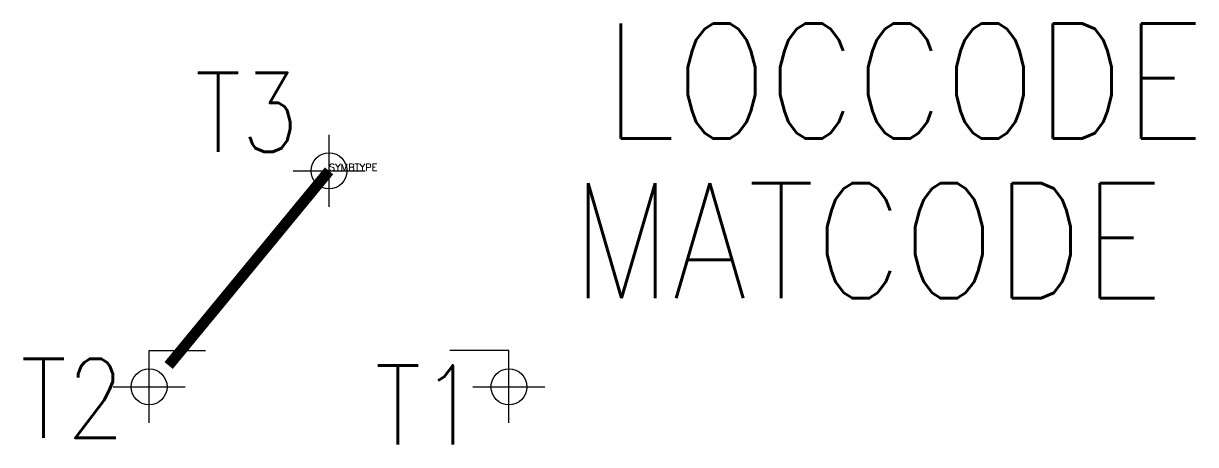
# Model space of a CAD drawing. Extents: x 186.5 to 219.1, y 175.4 to 187.1.
import ezdxf
from ezdxf.enums import TextEntityAlignment as Align

# ---------------------------------------------------------------- set-up
doc = ezdxf.new("R2010")
doc.units = 0
doc.header["$LTSCALE"] = 6
doc.header["$MEASUREMENT"] = 0
doc.header["$PDMODE"] = 34
doc.layers.get('0').update_dxf_attribs({"linetype": 'CONTINUOUS'})
for name, color, linetype in [('1', 7, 'CONTINUOUS'), ('10', 1, 'CONTINUOUS'), ('11', 3, 'CONTINUOUS'), ('12', 2, 'CONTINUOUS'), ('C', 7, 'CONTINUOUS')]:
    doc.layers.add(name, color=color, linetype=linetype)
doc.styles.add('ROMANS', font='ROMANS', dxfattribs={"width": 0.85})
doc.styles.get("Standard").update_dxf_attribs({"font": 'simplex', "width": 0.85})

msp = doc.modelspace()

# ---------------------------------------------------------------- linework, layer by layer
at = {"layer": '1'}
for p, q in [((190, 177), (190, 178.007)), ((190, 178.007), (191.567, 178.007)), ((200, 178.007), (198.353, 178.007)), ((200, 177), (200, 178.007))]:
    msp.add_line(p, q, dxfattribs=at)
at = {"layer": '1', "const_width": 0.3}
msp.add_lwpolyline([(195, 183), (190.544, 177.591)], dxfattribs=at)
at = {"layer": 'C', "color": 1}
msp.add_point((195, 183), dxfattribs=at)
at = {"layer": 'C', "color": 3}
msp.add_point((195, 183), dxfattribs=at)
at = {"layer": 'C', "color": 2}
msp.add_point((190, 177), dxfattribs=at)
at = {"layer": 'C', "color": 4}
msp.add_point((200, 177), dxfattribs=at)

# ---------------------------------------------------------------- texts
at = {"flags": 1}
msp.add_attdef('SYMBTYPE', (195, 183), 'KL', height=0.2, dxfattribs=at)
at = {"layer": '10', "style": 'ROMANS', "width": 0.85}
for tag, p in [('T3', (194.16, 183.529)), ('T2', (189.314, 175.579)), ('T1', (199.158, 175.394))]:
    msp.add_attdef(tag, text='', height=2.2, dxfattribs=at).set_placement(p, align=Align.RIGHT)
at = {"layer": '11', "style": 'ROMANS', "width": 0.85}
msp.add_attdef('LOCCODE', (202.641, 183.899), '', height=3.2, dxfattribs=at)
at = {"layer": '12', "style": 'ROMANS', "width": 0.85}
msp.add_attdef('MATCODE', (201.732, 179.461), '', height=3.2, dxfattribs=at)

doc.saveas('drawing.dxf')
